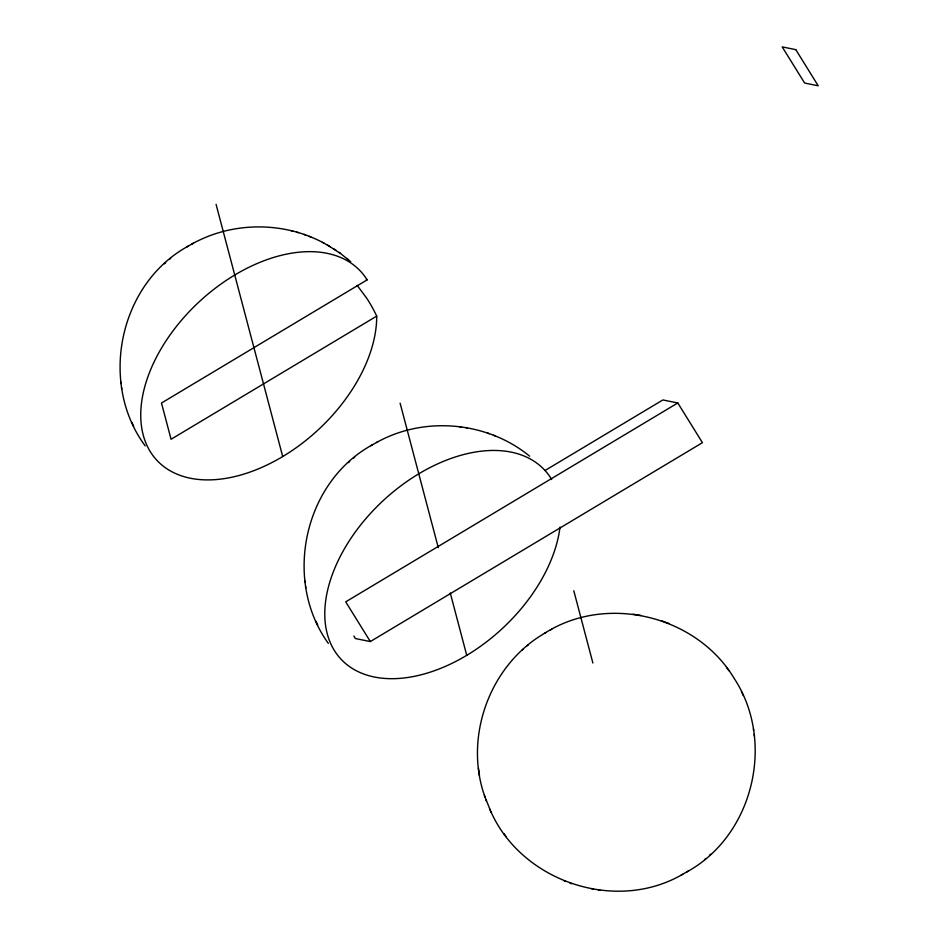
<?xml version="1.0" encoding="UTF-8"?>
<svg xmlns="http://www.w3.org/2000/svg" width="938" height="938" viewBox="0 0 938 938"><rect width="100%" height="100%" fill="white"/><g stroke="black" fill="none" stroke-linecap="round" stroke-linejoin="round"><path stroke-width="1.41" d="M188.245 246.108C119.009 283.827 98.619 383.208 145.214 445.902M372.28 444.893C303.572 482.355 282.854 580.61 328.335 643.386M545.975 632.517C489.988 663.928 463.255 736.905 485.005 797.112M686.921 871.871C753.343 835.441 775.574 741.794 734.454 678.842C697.028 615.68 606.64 593.355 544.509 633.349M164.361 263.812L165.627 262.722M169.332 259.486L170.61 258.372M348.397 462.598L349.663 461.508M353.368 458.272L354.646 457.158M527.062 645.895L528.34 644.781M522.091 650.222L523.357 649.131M704.555 859.607L705.833 858.505M709.538 855.257L710.805 854.166M366.312 279.442A137.159 29.137 -27.7 0 1 367.133 279.864L161.488 403.023L171.068 439.265L376.713 316.118A137.159 132.668 44.8 0 0 366.547 297.979L357.167 285.387M545.072 470.489L662.873 399.951L677.799 402.965L702.433 442.677L370.334 641.557L355.408 638.544L353.861 636.058M677.799 402.965L345.712 601.844L370.334 641.557M191.938 244.009C232.096 221.509 283.534 221.192 323.985 243.153M186.779 246.94L193.404 243.177M376.572 442.478C424.257 415.757 487.397 421.525 529.618 456.161M550.266 630.09L551.732 629.269M490.75 811.323C521.751 881.591 615.762 913.354 682.63 874.298M370.815 445.726L378.026 441.646M681.164 875.131L688.386 871.039M641.053 615.457L632.986 614.238M459.292 426.626L460.992 426.884M465.729 427.576L467.359 427.834M591.831 888.931L593.473 889.189M598.21 889.881L599.91 890.15M291.296 230.713L292.961 231.17M296.877 232.214L298.472 232.647M668.771 623.477L661.278 620.686M303.912 234.394L305.53 235.004M309.259 236.388L310.795 236.962M487.584 433.063L489.202 433.673M493.54 435.279L495.076 435.853M564.125 880.911L565.661 881.486M569.999 883.104L571.617 883.713M327.303 244.982L340.4 253.377L350.695 261.679M322.461 242.321L330.223 246.694M333.33 248.605L336.156 250.458M339.075 252.463L340.4 253.377M347.037 258.525L348.385 259.685M729.037 670.811L726.528 667.457M503.858 833.577L506.368 836.931M741.489 691.669L742.146 693.065M742.509 693.862L743.283 695.527M484.407 795.412L490.386 810.526M315.918 621.237L317.712 625.095M131.883 422.452L132.657 424.117M133.032 424.914L133.677 426.309M489.613 808.861L491.406 812.718M485.849 799.504L486.365 800.97M573.798 590.764L592.886 663.025M400.104 403.152L438.281 547.651M450.263 592.992L466.737 655.334M216.068 204.355L282.701 456.536M753.425 728.873L753.66 730.456M754.211 734.419L754.469 736.178M478.427 768.222L479.47 775.515M304.733 580.599L304.991 582.346M305.542 586.309L305.776 587.903M120.697 381.801L120.955 383.56M121.518 387.523L121.741 389.106M376.713 316.118A138.941 87.398 -42.8 0 1 214.298 479.693A138.941 87.398 -42.8 0 1 174.468 328.933A138.941 87.398 -42.8 0 1 367.133 279.864M560.009 527.086A138.941 87.398 -42.8 0 1 389.669 678.666A138.941 87.398 -42.8 0 1 362.385 522.806A138.941 87.398 -42.8 0 1 551.673 479.494M795.799 49.644L782.21 46.9L804.628 83.048L818.217 85.792L795.799 49.644"/></g></svg>
